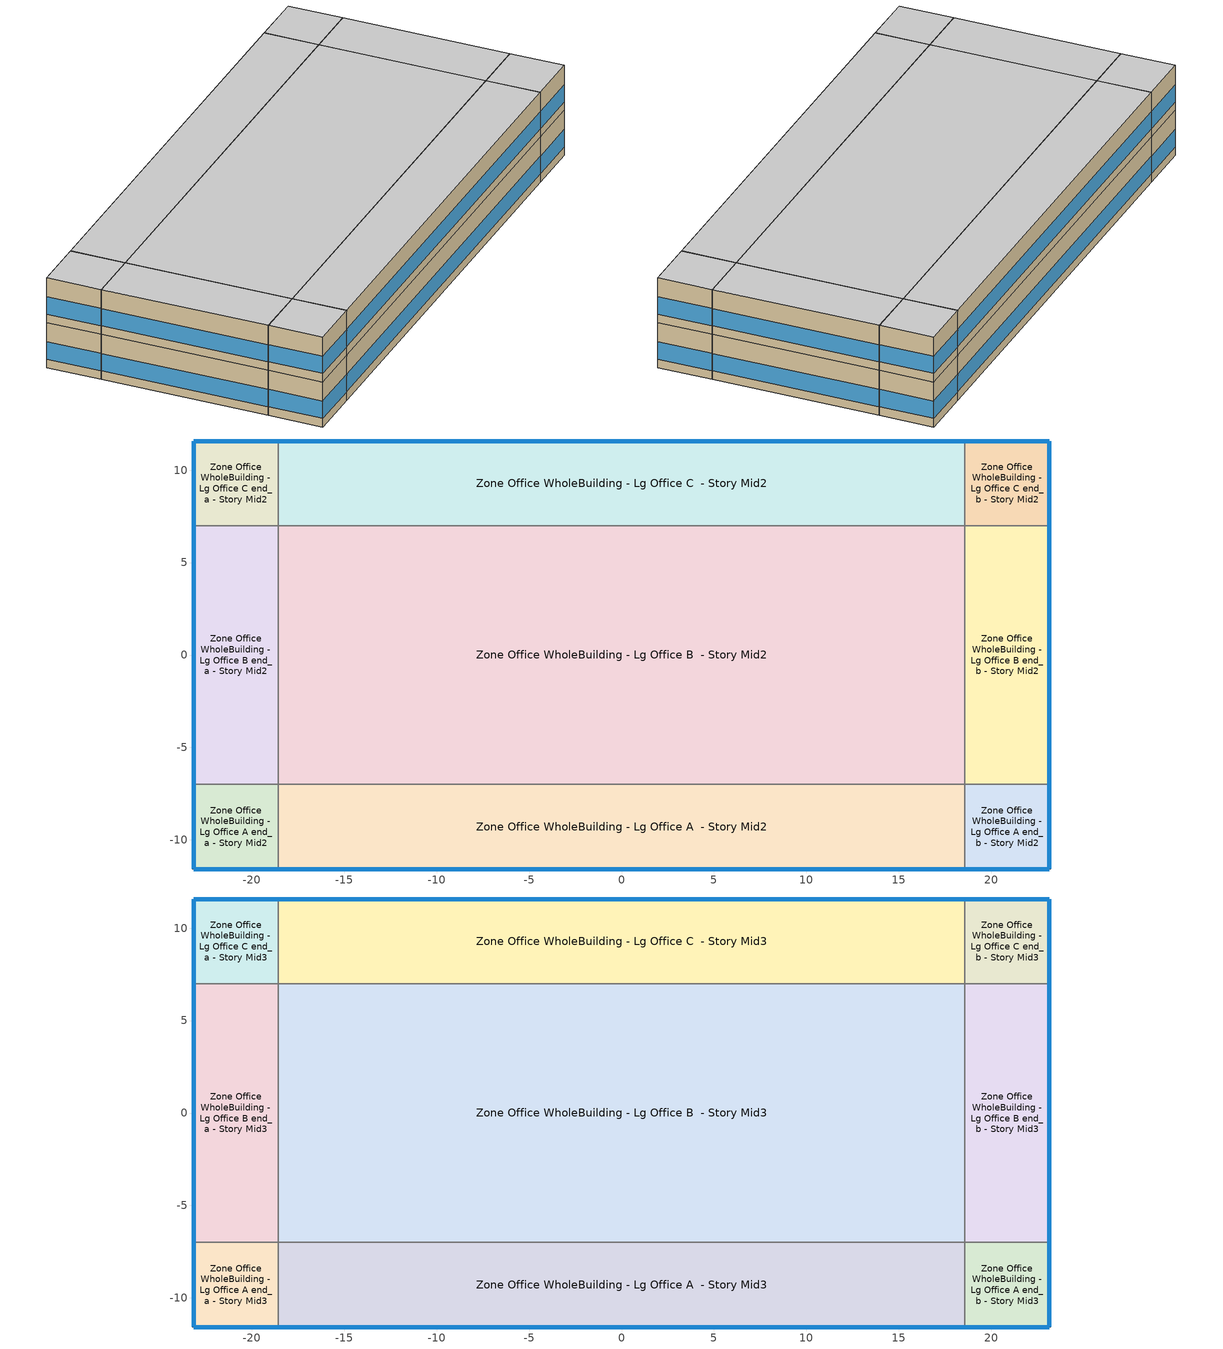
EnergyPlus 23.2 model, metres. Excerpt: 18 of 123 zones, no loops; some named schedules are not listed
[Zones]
Zone Office WholeBuilding - Lg Office A  - Story Mid2
 floor adiabatic (Typical Interior Floor): -18.58,-11.58 -18.58,-7 18.58,-7 18.58,-11.58 z7.92
 wall outside (Typical Insulated Steel Framed Exterior Wall R-4.44): -18.58,-11.58 18.58,-11.58 z7.92:11.89
 wall to Zone Office WholeBuilding - Lg Office A end_a - Story Mid2 (Typical Interior Wall): -18.58,-7 -18.58,-11.58 z7.92:11.89
 wall to Zone Office WholeBuilding - Lg Office B  - Story Mid2 (Typical Interior Wall): 18.58,-7 -18.58,-7 z7.92:11.89
 wall to Zone Office WholeBuilding - Lg Office A end_b - Story Mid2 (Typical Interior Wall): 18.58,-11.58 18.58,-7 z7.92:11.89
 window (Window U-1.01 SHGC 0.74): -18.55,-11.58 18.55,-11.58 z8.69:10.19
 ceiling adiabatic (Typical Interior Ceiling): 18.58,-11.58 18.58,-7 -18.58,-7 -18.58,-11.58 z11.89
Zone Office WholeBuilding - Lg Office A end_a - Story Mid2
 floor adiabatic (Typical Interior Floor): -23.15,-11.58 -23.15,-7 -18.58,-7 -18.58,-11.58 z7.92
 wall outside (Typical Insulated Steel Framed Exterior Wall R-4.44): -23.15,-7 -23.15,-11.58 -18.58,-11.58 z7.92:11.89
 wall to Zone Office WholeBuilding - Lg Office B end_a - Story Mid2 (Typical Interior Wall): -18.58,-7 -23.15,-7 z7.92:11.89
 window (Window U-1.01 SHGC 0.74): -23.15,-7.03 -23.15,-11.55 / -23.13,-11.58 -18.6,-11.58 z8.69:10.21
 ceiling adiabatic (Typical Interior Ceiling): -18.58,-11.58 -18.58,-7 -23.15,-7 -23.15,-11.58 z11.89
Zone Office WholeBuilding - Lg Office A end_b - Story Mid2
 floor adiabatic (Typical Interior Floor): 18.58,-11.58 18.58,-7 23.15,-7 23.15,-11.58 z7.92
 wall outside (Typical Insulated Steel Framed Exterior Wall R-4.44): 18.58,-11.58 23.15,-11.58 23.15,-7 z7.92:11.89
 wall to Zone Office WholeBuilding - Lg Office B end_b - Story Mid2 (Typical Interior Wall): 23.15,-7 18.58,-7 z7.92:11.89
 window (Window U-1.01 SHGC 0.74): 23.15,-11.55 23.15,-7.03 / 18.6,-11.58 23.13,-11.58 z8.69:10.21
 ceiling adiabatic (Typical Interior Ceiling): 23.15,-11.58 23.15,-7 18.58,-7 18.58,-11.58 z11.89
Zone Office WholeBuilding - Lg Office B  - Story Mid2
 floor adiabatic (Typical Interior Floor): -18.58,-7 -18.58,7 18.58,7 18.58,-7 z7.92
 wall to Zone Office WholeBuilding - Lg Office B end_a - Story Mid2 (Typical Interior Wall): -18.58,7 -18.58,-7 z7.92:11.89
 wall to Zone Office WholeBuilding - Lg Office C  - Story Mid2 (Typical Interior Wall): 18.58,7 -18.58,7 z7.92:11.89
 wall to Zone Office WholeBuilding - Lg Office B end_b - Story Mid2 (Typical Interior Wall): 18.58,-7 18.58,7 z7.92:11.89
 ceiling adiabatic (Typical Interior Ceiling): 18.58,-7 18.58,7 -18.58,7 -18.58,-7 z11.89
Zone Office WholeBuilding - Lg Office B end_a - Story Mid2
 floor adiabatic (Typical Interior Floor): -23.15,-7 -23.15,7 -18.58,7 -18.58,-7 z7.92
 wall outside (Typical Insulated Steel Framed Exterior Wall R-4.44): -23.15,7 -23.15,-7 z7.92:11.89
 wall to Zone Office WholeBuilding - Lg Office C end_a - Story Mid2 (Typical Interior Wall): -18.58,7 -23.15,7 z7.92:11.89
 window (Window U-1.01 SHGC 0.74): -23.15,6.98 -23.15,-6.98 z8.69:10.2
 ceiling adiabatic (Typical Interior Ceiling): -18.58,-7 -18.58,7 -23.15,7 -23.15,-7 z11.89
Zone Office WholeBuilding - Lg Office B end_b - Story Mid2
 floor adiabatic (Typical Interior Floor): 18.58,-7 18.58,7 23.15,7 23.15,-7 z7.92
 wall outside (Typical Insulated Steel Framed Exterior Wall R-4.44): 23.15,-7 23.15,7 z7.92:11.89
 wall to Zone Office WholeBuilding - Lg Office C end_b - Story Mid2 (Typical Interior Wall): 23.15,7 18.58,7 z7.92:11.89
 window (Window U-1.01 SHGC 0.74): 23.15,-6.98 23.15,6.98 z8.69:10.2
 ceiling adiabatic (Typical Interior Ceiling): 23.15,-7 23.15,7 18.58,7 18.58,-7 z11.89
Zone Office WholeBuilding - Lg Office C  - Story Mid2
 floor adiabatic (Typical Interior Floor): -18.58,7 -18.58,11.58 18.58,11.58 18.58,7 z7.92
 wall outside (Typical Insulated Steel Framed Exterior Wall R-4.44): 18.58,11.58 -18.58,11.58 z7.92:11.89
 wall to Zone Office WholeBuilding - Lg Office C end_a - Story Mid2 (Typical Interior Wall): -18.58,11.58 -18.58,7 z7.92:11.89
 wall to Zone Office WholeBuilding - Lg Office C end_b - Story Mid2 (Typical Interior Wall): 18.58,7 18.58,11.58 z7.92:11.89
 window (Window U-1.01 SHGC 0.74): 18.55,11.58 -18.55,11.58 z8.69:10.19
 ceiling adiabatic (Typical Interior Ceiling): 18.58,7 18.58,11.58 -18.58,11.58 -18.58,7 z11.89
Zone Office WholeBuilding - Lg Office C end_a - Story Mid2
 floor adiabatic (Typical Interior Floor): -23.15,7 -23.15,11.58 -18.58,11.58 -18.58,7 z7.92
 wall outside (Typical Insulated Steel Framed Exterior Wall R-4.44): -18.58,11.58 -23.15,11.58 -23.15,7 z7.92:11.89
 window (Window U-1.01 SHGC 0.74): -23.15,11.55 -23.15,7.03 / -18.6,11.58 -23.13,11.58 z8.69:10.21
 ceiling adiabatic (Typical Interior Ceiling): -18.58,7 -18.58,11.58 -23.15,11.58 -23.15,7 z11.89
Zone Office WholeBuilding - Lg Office C end_b - Story Mid2
 floor adiabatic (Typical Interior Floor): 18.58,7 18.58,11.58 23.15,11.58 23.15,7 z7.92
 wall outside (Typical Insulated Steel Framed Exterior Wall R-4.44): 23.15,7 23.15,11.58 18.58,11.58 z7.92:11.89
 window (Window U-1.01 SHGC 0.74): 23.13,11.58 18.6,11.58 / 23.15,7.03 23.15,11.55 z8.69:10.21
 ceiling adiabatic (Typical Interior Ceiling): 23.15,7 23.15,11.58 18.58,11.58 18.58,7 z11.89
Zone Office WholeBuilding - Lg Office A  - Story Mid3
 floor adiabatic (Typical Interior Floor): -18.58,-11.58 -18.58,-7 18.58,-7 18.58,-11.58 z11.89
 wall outside (Typical Insulated Steel Framed Exterior Wall R-4.44): -18.58,-11.58 18.58,-11.58 z11.89:15.85
 wall to Zone Office WholeBuilding - Lg Office A end_a - Story Mid3 (Typical Interior Wall): -18.58,-7 -18.58,-11.58 z11.89:15.85
 wall to Zone Office WholeBuilding - Lg Office B  - Story Mid3 (Typical Interior Wall): 18.58,-7 -18.58,-7 z11.89:15.85
 wall to Zone Office WholeBuilding - Lg Office A end_b - Story Mid3 (Typical Interior Wall): 18.58,-11.58 18.58,-7 z11.89:15.85
 window (Window U-1.01 SHGC 0.74): -18.55,-11.58 18.55,-11.58 z12.65:14.16
 ceiling adiabatic (Typical Interior Ceiling): 18.58,-11.58 18.58,-7 -18.58,-7 -18.58,-11.58 z15.85
Zone Office WholeBuilding - Lg Office A end_a - Story Mid3
 floor adiabatic (Typical Interior Floor): -23.15,-11.58 -23.15,-7 -18.58,-7 -18.58,-11.58 z11.89
 wall outside (Typical Insulated Steel Framed Exterior Wall R-4.44): -23.15,-7 -23.15,-11.58 -18.58,-11.58 z11.89:15.85
 wall to Zone Office WholeBuilding - Lg Office B end_a - Story Mid3 (Typical Interior Wall): -18.58,-7 -23.15,-7 z11.89:15.85
 window (Window U-1.01 SHGC 0.74): -23.15,-7.03 -23.15,-11.55 / -23.13,-11.58 -18.6,-11.58 z12.65:14.17
 ceiling adiabatic (Typical Interior Ceiling): -18.58,-11.58 -18.58,-7 -23.15,-7 -23.15,-11.58 z15.85
Zone Office WholeBuilding - Lg Office A end_b - Story Mid3
 floor adiabatic (Typical Interior Floor): 18.58,-11.58 18.58,-7 23.15,-7 23.15,-11.58 z11.89
 wall outside (Typical Insulated Steel Framed Exterior Wall R-4.44): 18.58,-11.58 23.15,-11.58 23.15,-7 z11.89:15.85
 wall to Zone Office WholeBuilding - Lg Office B end_b - Story Mid3 (Typical Interior Wall): 23.15,-7 18.58,-7 z11.89:15.85
 window (Window U-1.01 SHGC 0.74): 23.15,-11.55 23.15,-7.03 / 18.6,-11.58 23.13,-11.58 z12.65:14.17
 ceiling adiabatic (Typical Interior Ceiling): 23.15,-11.58 23.15,-7 18.58,-7 18.58,-11.58 z15.85
Zone Office WholeBuilding - Lg Office B  - Story Mid3
 floor adiabatic (Typical Interior Floor): -18.58,-7 -18.58,7 18.58,7 18.58,-7 z11.89
 wall to Zone Office WholeBuilding - Lg Office B end_a - Story Mid3 (Typical Interior Wall): -18.58,7 -18.58,-7 z11.89:15.85
 wall to Zone Office WholeBuilding - Lg Office C  - Story Mid3 (Typical Interior Wall): 18.58,7 -18.58,7 z11.89:15.85
 wall to Zone Office WholeBuilding - Lg Office B end_b - Story Mid3 (Typical Interior Wall): 18.58,-7 18.58,7 z11.89:15.85
 ceiling adiabatic (Typical Interior Ceiling): 18.58,-7 18.58,7 -18.58,7 -18.58,-7 z15.85
Zone Office WholeBuilding - Lg Office B end_a - Story Mid3
 floor adiabatic (Typical Interior Floor): -23.15,-7 -23.15,7 -18.58,7 -18.58,-7 z11.89
 wall outside (Typical Insulated Steel Framed Exterior Wall R-4.44): -23.15,7 -23.15,-7 z11.89:15.85
 wall to Zone Office WholeBuilding - Lg Office C end_a - Story Mid3 (Typical Interior Wall): -18.58,7 -23.15,7 z11.89:15.85
 window (Window U-1.01 SHGC 0.74): -23.15,6.98 -23.15,-6.98 z12.65:14.16
 ceiling adiabatic (Typical Interior Ceiling): -18.58,-7 -18.58,7 -23.15,7 -23.15,-7 z15.85
Zone Office WholeBuilding - Lg Office B end_b - Story Mid3
 floor adiabatic (Typical Interior Floor): 18.58,-7 18.58,7 23.15,7 23.15,-7 z11.89
 wall outside (Typical Insulated Steel Framed Exterior Wall R-4.44): 23.15,-7 23.15,7 z11.89:15.85
 wall to Zone Office WholeBuilding - Lg Office C end_b - Story Mid3 (Typical Interior Wall): 23.15,7 18.58,7 z11.89:15.85
 window (Window U-1.01 SHGC 0.74): 23.15,-6.98 23.15,6.98 z12.65:14.16
 ceiling adiabatic (Typical Interior Ceiling): 23.15,-7 23.15,7 18.58,7 18.58,-7 z15.85
Zone Office WholeBuilding - Lg Office C  - Story Mid3
 floor adiabatic (Typical Interior Floor): -18.58,7 -18.58,11.58 18.58,11.58 18.58,7 z11.89
 wall outside (Typical Insulated Steel Framed Exterior Wall R-4.44): 18.58,11.58 -18.58,11.58 z11.89:15.85
 wall to Zone Office WholeBuilding - Lg Office C end_a - Story Mid3 (Typical Interior Wall): -18.58,11.58 -18.58,7 z11.89:15.85
 wall to Zone Office WholeBuilding - Lg Office C end_b - Story Mid3 (Typical Interior Wall): 18.58,7 18.58,11.58 z11.89:15.85
 window (Window U-1.01 SHGC 0.74): 18.55,11.58 -18.55,11.58 z12.65:14.16
 ceiling adiabatic (Typical Interior Ceiling): 18.58,7 18.58,11.58 -18.58,11.58 -18.58,7 z15.85
Zone Office WholeBuilding - Lg Office C end_a - Story Mid3
 floor adiabatic (Typical Interior Floor): -23.15,7 -23.15,11.58 -18.58,11.58 -18.58,7 z11.89
 wall outside (Typical Insulated Steel Framed Exterior Wall R-4.44): -18.58,11.58 -23.15,11.58 -23.15,7 z11.89:15.85
 window (Window U-1.01 SHGC 0.74): -23.15,11.55 -23.15,7.03 / -18.6,11.58 -23.13,11.58 z12.65:14.17
 ceiling adiabatic (Typical Interior Ceiling): -18.58,7 -18.58,11.58 -23.15,11.58 -23.15,7 z15.85
Zone Office WholeBuilding - Lg Office C end_b - Story Mid3
 floor adiabatic (Typical Interior Floor): 18.58,7 18.58,11.58 23.15,11.58 23.15,7 z11.89
 wall outside (Typical Insulated Steel Framed Exterior Wall R-4.44): 23.15,7 23.15,11.58 18.58,11.58 z11.89:15.85
 window (Window U-1.01 SHGC 0.74): 23.13,11.58 18.6,11.58 / 23.15,7.03 23.15,11.55 z12.65:14.17
 ceiling adiabatic (Typical Interior Ceiling): 23.15,7 23.15,11.58 18.58,11.58 18.58,7 z15.85
[Building]
ComStock DOE Ref Pre-1980|LargeOffice: North Axis {deg}=270; Terrain=City
[Site:Location]
Maxwell Afb_AL_USA: Latitude {deg}=32.38; Longitude {deg}=-86.36; Time Zone {hr}=-6; Elevation {m}=52
[Site:GroundTemperature:FCfactorMethod]
January Ground Temperature {C}=16; February Ground Temperature {C}=11.9; March Ground Temperature {C}=7.7; April Ground Temperature {C}=4; May Ground Temperature {C}=7.9; June Ground Temperature {C}=13.8; July Ground Temperature {C}=17.2; August Ground Temperature {C}=20.8; September Ground Temperature {C}=24.8; October Ground Temperature {C}=26.1; November Ground Temperature {C}=26.5; December Ground Temperature {C}=22.5
[Site:WaterMainsTemperature]
Calculation Method=Correlation; Annual Average Outdoor Air Temperature {C}=18.7358; Maximum Difference In Monthly Average Outdoor Air Temperatures {deltaC}=20.53
[SizingPeriod:DesignDay] Month=7; Day of Month=21; Day Type=SummerDesignDay; Daily Dry-Bulb Temperature Range {deltaC}=10.3; Dry-Bulb Temperature Range Modifier Type=DefaultMultipliers; Barometric Pressure {Pa}=100702; Wind Speed {m/s}=3; Wind Direction {deg}=240; Rain Indicator=No; Snow Indicator=No; Daylight Saving Time Indicator=No; Solar Model Indicator=ASHRAETau; ASHRAE Clear Sky Optical Depth for Beam Irradiance (taub)=0.459; ASHRAE Clear Sky Optical Depth for Diffuse Irradiance (taud)=2.177; Begin Environment Reset Mode=FullResetAtBeginEnvironment
Name | Maximum Dry-Bulb Temperature {C} | Humidity Condition Type | Wetbulb or DewPoint at Maximum Dry-Bulb {C}
Maxwell Afb Ann Clg .4% Condns DB=>MWB 1 | 36.3 | Wetbulb | 24.8
Maxwell Afb Ann Clg .4% Condns WB=>MDB 1 | 32.9 | Wetbulb | 27
Maxwell Afb Ann Clg 1% Condns DB=>MWB 1 | 35.2 | Wetbulb | 24.8
Maxwell Afb Ann Clg 2% Condns DP=>MDB 1 | 28.6 | Dewpoint | 24.5
[Material] Thermal Absorptance=0.9; Solar Absorptance=0.7
Name | Roughness | Thickness {m} | Conductivity {W/m-K} | Density {kg/m3} | Specific Heat {J/kg-K} | Visible Absorptance
100mm Normalweight concrete floor | MediumRough | 0.1016 | 2.31045 | 2322 | 832.557 | 0.7
25mm Stucco | Smooth | 0.0254 | 0.72 | 1856 | 840 | 0.7
5/8 in. Gypsum Board | MediumSmooth | 0.0159 | 0.16 | 800 | 1090 | 0.7
G01 13mm gypsum board | Smooth | 0.0127 | 0.160031 | 800.001 | 1090.73 | 0.5
Std Wood 6inch 1 | MediumSmooth | 0.15 | 0.12 | 540 | 1210 | 0.7
[Material:NoMass] Roughness=Smooth; Thermal Absorptance=0.9; Solar Absorptance=0.7
Name | Thermal Resistance {m2-K/W} | Visible Absorptance
CP02 CARPET PAD | 0.21648 | 0.8
Typical Insulation R-2.27 | 0.39899 | 0.7
[WindowMaterial:SimpleGlazingSystem]
Simple Glazing Single - No LowE - Clear - Aluminum: U-Factor {W/m2-K}=5.73505; Solar Heat Gain Coefficient=0.744; Visible Transmittance=0.754
[Construction]
InteriorFurnishings 1: Std Wood 6inch 1
Typical Insulated Steel Framed Exterior Wall R-4.44: 25mm Stucco, 5/8 in. Gypsum Board, Typical Insulation R-2.27, 5/8 in. Gypsum Board
Typical Interior Ceiling: CP02 CARPET PAD, 100mm Normalweight concrete floor
Typical Interior Floor: 100mm Normalweight concrete floor, CP02 CARPET PAD
Typical Interior Wall: G01 13mm gypsum board, G01 13mm gypsum board
Window U-1.01 SHGC 0.74: Simple Glazing Single - No LowE - Clear - Aluminum
[Zone] Multiplier=1; Part of Total Floor Area=Yes
Zone Office WholeBuilding - Lg Office A  - Story Mid2; Zone Office WholeBuilding - Lg Office A  - Story Mid3; Zone Office WholeBuilding - Lg Office A end_a - Story Mid2; Zone Office WholeBuilding - Lg Office A end_a - Story Mid3; Zone Office WholeBuilding - Lg Office A end_b - Story Mid2; Zone Office WholeBuilding - Lg Office A end_b - Story Mid3; Zone Office WholeBuilding - Lg Office B  - Story Mid2; Zone Office WholeBuilding - Lg Office B  - Story Mid3; Zone Office WholeBuilding - Lg Office B end_a - Story Mid2; Zone Office WholeBuilding - Lg Office B end_a - Story Mid3; Zone Office WholeBuilding - Lg Office B end_b - Story Mid2; Zone Office WholeBuilding - Lg Office B end_b - Story Mid3; Zone Office WholeBuilding - Lg Office C  - Story Mid2; Zone Office WholeBuilding - Lg Office C  - Story Mid3; Zone Office WholeBuilding - Lg Office C end_a - Story Mid2; Zone Office WholeBuilding - Lg Office C end_a - Story Mid3; Zone Office WholeBuilding - Lg Office C end_b - Story Mid2; Zone Office WholeBuilding - Lg Office C end_b - Story Mid3
[Space] Space Type=Office WholeBuilding - Lg Office - ComStock DOE Ref Pre-1980
Name | Zone
Office WholeBuilding - Lg Office A  - Story Mid2 | Zone Office WholeBuilding - Lg Office A  - Story Mid2
Office WholeBuilding - Lg Office A  - Story Mid3 | Zone Office WholeBuilding - Lg Office A  - Story Mid3
Office WholeBuilding - Lg Office A end_a - Story Mid2 | Zone Office WholeBuilding - Lg Office A end_a - Story Mid2
Office WholeBuilding - Lg Office A end_a - Story Mid3 | Zone Office WholeBuilding - Lg Office A end_a - Story Mid3
Office WholeBuilding - Lg Office A end_b - Story Mid2 | Zone Office WholeBuilding - Lg Office A end_b - Story Mid2
Office WholeBuilding - Lg Office A end_b - Story Mid3 | Zone Office WholeBuilding - Lg Office A end_b - Story Mid3
Office WholeBuilding - Lg Office B  - Story Mid2 | Zone Office WholeBuilding - Lg Office B  - Story Mid2
Office WholeBuilding - Lg Office B  - Story Mid3 | Zone Office WholeBuilding - Lg Office B  - Story Mid3
Office WholeBuilding - Lg Office B end_a - Story Mid2 | Zone Office WholeBuilding - Lg Office B end_a - Story Mid2
Office WholeBuilding - Lg Office B end_a - Story Mid3 | Zone Office WholeBuilding - Lg Office B end_a - Story Mid3
Office WholeBuilding - Lg Office B end_b - Story Mid2 | Zone Office WholeBuilding - Lg Office B end_b - Story Mid2
Office WholeBuilding - Lg Office B end_b - Story Mid3 | Zone Office WholeBuilding - Lg Office B end_b - Story Mid3
Office WholeBuilding - Lg Office C  - Story Mid2 | Zone Office WholeBuilding - Lg Office C  - Story Mid2
Office WholeBuilding - Lg Office C  - Story Mid3 | Zone Office WholeBuilding - Lg Office C  - Story Mid3
Office WholeBuilding - Lg Office C end_a - Story Mid2 | Zone Office WholeBuilding - Lg Office C end_a - Story Mid2
Office WholeBuilding - Lg Office C end_a - Story Mid3 | Zone Office WholeBuilding - Lg Office C end_a - Story Mid3
Office WholeBuilding - Lg Office C end_b - Story Mid2 | Zone Office WholeBuilding - Lg Office C end_b - Story Mid2
Office WholeBuilding - Lg Office C end_b - Story Mid3 | Zone Office WholeBuilding - Lg Office C end_b - Story Mid3
[SpaceList]
Office WholeBuilding - Lg Office - ComStock DOE Ref Pre-1980: Office WholeBuilding - Lg Office B  - Story Mid10, Office WholeBuilding - Lg Office B  - Story Ground, Office WholeBuilding - Lg Office A end_a - Story Mid, Office WholeBuilding - Lg Office A  - Story Mid, Office WholeBuilding - Lg Office B  - Story Mid, Office WholeBuilding - Lg Office C  - Story Mid, Office WholeBuilding - Lg Office A end_b - Story Mid, Office WholeBuilding - Lg Office B end_a - Story Mid2, Office WholeBuilding - Lg Office C end_a - Story Mid2, Office WholeBuilding - Lg Office A end_b - Story Mid8, Office WholeBuilding - Lg Office A end_a - Story Mid3, Office WholeBuilding - Lg Office B end_a - Story Mid3, Office WholeBuilding - Lg Office C end_a - Story Mid3, Office WholeBuilding - Lg Office A end_b - Story Top, Office WholeBuilding - Lg Office A end_b - Story Mid3, Office WholeBuilding - Lg Office B end_b - Story Mid3, Office WholeBuilding - Lg Office A  - Story Mid2, Office WholeBuilding - Lg Office C end_b - Story Mid3, Office WholeBuilding - Lg Office A end_a - Story Mid4, Office WholeBuilding - Lg Office B end_a - Story Mid4, Office WholeBuilding - Lg Office A  - Story Mid4, Office WholeBuilding - Lg Office B  - Story Mid4, Office WholeBuilding - Lg Office C  - Story Mid4, Office WholeBuilding - Lg Office B end_a - Story Ground, Office WholeBuilding - Lg Office B end_b - Story Mid2, Office WholeBuilding - Lg Office A end_a - Story Mid8, Office WholeBuilding - Lg Office A end_b - Story Mid4, Office WholeBuilding - Lg Office B end_b - Story Mid4, Office WholeBuilding - Lg Office C end_a - Story Ground, Office WholeBuilding - Lg Office C end_b - Story Mid4, Office WholeBuilding - Lg Office C end_a - Story Mid5, Office WholeBuilding - Lg Office C  - Story Mid5, Office WholeBuilding - Lg Office A  - Story Mid3, Office WholeBuilding - Lg Office A end_b - Story Mid5, Office WholeBuilding - Lg Office B end_b - Story Mid5, Office WholeBuilding - Lg Office A end_a - Story Ground, Office WholeBuilding - Lg Office C  - Story Mid2, Office WholeBuilding - Lg Office C  - Story Mid10, Office WholeBuilding - Lg Office B end_a - Story Mid, Office WholeBuilding - Lg Office C end_a - Story Mid10, Office WholeBuilding - Lg Office B  - Story Mid9, Office WholeBuilding - Lg Office B end_b - Story Mid10, Office WholeBuilding - Lg Office A end_b - Story Mid10, Office WholeBuilding - Lg Office B end_b - Story Mid9, Office WholeBuilding - Lg Office C end_a - Story Mid11, Office WholeBuilding - Lg Office C end_b - Story Top, Office WholeBuilding - Lg Office B end_b - Story Top, Office WholeBuilding - Lg Office A end_a - Story Mid7, Office WholeBuilding - Lg Office A end_a - Story Mid6, Office WholeBuilding - Lg Office A  - Story Mid5, Office WholeBuilding - Lg Office B  - Story Mid6, Office WholeBuilding - Lg Office C end_b - Story Mid11, Office WholeBuilding - Lg Office B  - Story Top, Office WholeBuilding - Lg Office A end_a - Story Mid10, Office WholeBuilding - Lg Office C end_b - Story Mid, Office WholeBuilding - Lg Office C  - Story Top, Office WholeBuilding - Lg Office A end_a - Story Mid11, Office WholeBuilding - Lg Office B  - Story Mid3, Office WholeBuilding - Lg Office C end_a - Story Top, Office WholeBuilding - Lg Office C end_b - Story Mid2, Office WholeBuilding - Lg Office A end_b - Story Mid6, Office WholeBuilding - Lg Office C end_b - Story Mid6, Office WholeBuilding - Lg Office A  - Story Mid10, Office WholeBuilding - Lg Office A  - Story Top, Office WholeBuilding - Lg Office A  - Story Mid6, Office WholeBuilding - Lg Office C end_a - Story Mid4, Office WholeBuilding - Lg Office C  - Story Mid11, Office WholeBuilding - Lg Office A  - Story Mid11, Office WholeBuilding - Lg Office B end_b - Story Mid, Office WholeBuilding - Lg Office A end_b - Story Mid9, Office WholeBuilding - Lg Office B end_a - Story Mid10, Office WholeBuilding - Lg Office C  - Story Mid9, Office WholeBuilding - Lg Office C end_b - Story Mid9, Office WholeBuilding - Lg Office C  - Story Mid3, Office WholeBuilding - Lg Office B  - Story Mid5, Office WholeBuilding - Lg Office C  - Story Mid7, Office WholeBuilding - Lg Office A end_a - Story Mid9, Office WholeBuilding - Lg Office B end_a - Story Mid11, Office WholeBuilding - Lg Office B end_a - Story Top, Office WholeBuilding - Lg Office A end_b - Story Mid11, Office WholeBuilding - Lg Office A  - Story Mid9, Office WholeBuilding - Lg Office B end_a - Story Mid5, Office WholeBuilding - Lg Office B end_a - Story Mid8, Office WholeBuilding - Lg Office C end_b - Story Mid8, Office WholeBuilding - Lg Office B  - Story Mid11, Office WholeBuilding - Lg Office C end_a - Story Mid9, Office WholeBuilding - Lg Office A  - Story Ground, Office WholeBuilding - Lg Office C end_a - Story Mid6, Office WholeBuilding - Lg Office C end_a - Story Mid, Office WholeBuilding - Lg Office A end_b - Story Mid2, Office WholeBuilding - Lg Office B end_a - Story Mid6, Office WholeBuilding - Lg Office B  - Story Mid7, Office WholeBuilding - Lg Office B end_a - Story Mid9, Office WholeBuilding - Lg Office B end_b - Story Mid8, Office WholeBuilding - Lg Office A end_a - Story Mid5, Office WholeBuilding - Lg Office B end_b - Story Mid7, Office WholeBuilding - Lg Office A end_a - Story Top, Office WholeBuilding - Lg Office A  - Story Mid7, Office WholeBuilding - Lg Office A end_a - Story Mid2, Office WholeBuilding - Lg Office B  - Story Mid2, Office WholeBuilding - Lg Office C  - Story Mid8, Office WholeBuilding - Lg Office C end_b - Story Mid10, Office WholeBuilding - Lg Office C end_a - Story Mid7, Office WholeBuilding - Lg Office B end_b - Story Mid11, Office WholeBuilding - Lg Office B  - Story Mid8, Office WholeBuilding - Lg Office A  - Story Mid8, Office WholeBuilding - Lg Office C end_a - Story Mid8, Office WholeBuilding - Lg Office C  - Story Ground, Office WholeBuilding - Lg Office C end_b - Story Mid7, Office WholeBuilding - Lg Office A end_b - Story Mid7, Office WholeBuilding - Lg Office B end_a - Story Mid7, Office WholeBuilding - Lg Office C  - Story Mid6, Office WholeBuilding - Lg Office B end_b - Story Mid6, Office WholeBuilding - Lg Office C end_b - Story Mid5
[Lights] Zone or ZoneList or Space or SpaceList=Office WholeBuilding - Lg Office - ComStock DOE Ref Pre-1980; Schedule=Office BLDG_LIGHT_EndUseData BPR Adjusted; Design Level Calculation Method=Watts/Area; Return Air Fraction=0; Fraction Visible=0.2; Fraction Replaceable=1
Name | Watts per Zone Floor Area {W/m2} | Fraction Radiant
Office WholeBuilding - Lg Office - ComStock DOE Ref Pre-1980 General Lighting | 5.0993 | 0.31
Office WholeBuilding - Lg Office - ComStock DOE Ref Pre-1980 Wall Wash Lighting | 3.64317 | 0.125
[ElectricEquipment]
Office WholeBuilding - Lg Office Elec Equip: Zone or ZoneList or Space or SpaceList=Office WholeBuilding - Lg Office - ComStock DOE Ref Pre-1980; Schedule=Office BLDG_EQUIP_EndUseData BPR Adjusted; Design Level Calculation Method=Watts/Area; Watts per Zone Floor Area {W/m2}=8.07293; Fraction Latent=0; Fraction Radiant=0.5; Fraction Lost=0
[InternalMass] Construction=InteriorFurnishings 1
Name | Zone or ZoneList | Space or SpaceList | Surface Area {m2}
Office WholeBuilding - Lg Office A  - Story Mid2 Mass | Zone Office WholeBuilding - Lg Office A  - Story Mid2 | Office WholeBuilding - Lg Office A  - Story Mid2 | 339.777
Office WholeBuilding - Lg Office A  - Story Mid3 Mass | Zone Office WholeBuilding - Lg Office A  - Story Mid3 | Office WholeBuilding - Lg Office A  - Story Mid3 | 339.777
Office WholeBuilding - Lg Office A end_a - Story Mid2 Mass | Zone Office WholeBuilding - Lg Office A end_a - Story Mid2 | Office WholeBuilding - Lg Office A end_a - Story Mid2 | 41.8064
Office WholeBuilding - Lg Office A end_a - Story Mid3 Mass | Zone Office WholeBuilding - Lg Office A end_a - Story Mid3 | Office WholeBuilding - Lg Office A end_a - Story Mid3 | 41.8064
Office WholeBuilding - Lg Office A end_b - Story Mid2 Mass | Zone Office WholeBuilding - Lg Office A end_b - Story Mid2 | Office WholeBuilding - Lg Office A end_b - Story Mid2 | 41.8064
Office WholeBuilding - Lg Office A end_b - Story Mid3 Mass | Zone Office WholeBuilding - Lg Office A end_b - Story Mid3 | Office WholeBuilding - Lg Office A end_b - Story Mid3 | 41.8064
Office WholeBuilding - Lg Office B  - Story Mid2 Mass | Zone Office WholeBuilding - Lg Office B  - Story Mid2 | Office WholeBuilding - Lg Office B  - Story Mid2 | 1040.97
Office WholeBuilding - Lg Office B  - Story Mid3 Mass | Zone Office WholeBuilding - Lg Office B  - Story Mid3 | Office WholeBuilding - Lg Office B  - Story Mid3 | 1040.97
Office WholeBuilding - Lg Office B end_a - Story Mid2 Mass | Zone Office WholeBuilding - Lg Office B end_a - Story Mid2 | Office WholeBuilding - Lg Office B end_a - Story Mid2 | 128.082
Office WholeBuilding - Lg Office B end_a - Story Mid3 Mass | Zone Office WholeBuilding - Lg Office B end_a - Story Mid3 | Office WholeBuilding - Lg Office B end_a - Story Mid3 | 128.082
Office WholeBuilding - Lg Office B end_b - Story Mid2 Mass | Zone Office WholeBuilding - Lg Office B end_b - Story Mid2 | Office WholeBuilding - Lg Office B end_b - Story Mid2 | 128.082
Office WholeBuilding - Lg Office B end_b - Story Mid3 Mass | Zone Office WholeBuilding - Lg Office B end_b - Story Mid3 | Office WholeBuilding - Lg Office B end_b - Story Mid3 | 128.082
Office WholeBuilding - Lg Office C  - Story Mid2 Mass | Zone Office WholeBuilding - Lg Office C  - Story Mid2 | Office WholeBuilding - Lg Office C  - Story Mid2 | 339.777
Office WholeBuilding - Lg Office C  - Story Mid3 Mass | Zone Office WholeBuilding - Lg Office C  - Story Mid3 | Office WholeBuilding - Lg Office C  - Story Mid3 | 339.777
Office WholeBuilding - Lg Office C end_a - Story Mid2 Mass | Zone Office WholeBuilding - Lg Office C end_a - Story Mid2 | Office WholeBuilding - Lg Office C end_a - Story Mid2 | 41.8064
Office WholeBuilding - Lg Office C end_a - Story Mid3 Mass | Zone Office WholeBuilding - Lg Office C end_a - Story Mid3 | Office WholeBuilding - Lg Office C end_a - Story Mid3 | 41.8064
Office WholeBuilding - Lg Office C end_b - Story Mid2 Mass | Zone Office WholeBuilding - Lg Office C end_b - Story Mid2 | Office WholeBuilding - Lg Office C end_b - Story Mid2 | 41.8064
Office WholeBuilding - Lg Office C end_b - Story Mid3 Mass | Zone Office WholeBuilding - Lg Office C end_b - Story Mid3 | Office WholeBuilding - Lg Office C end_b - Story Mid3 | 41.8064
[ZoneInfiltration:DesignFlowRate] Design Flow Rate Calculation Method=Flow/ExteriorArea; Flow Rate per Exterior Surface Area {m3/s-m2}=0.000619923; Velocity Term Coefficient=0
Name | Zone or ZoneList or Space or SpaceList | Schedule | Constant Term Coefficient | Temperature Term Coefficient | Velocity Squared Term Coefficient
Office WholeBuilding - Lg Office A  - Story Mid2 HVAC Off Infiltration | Office WholeBuilding - Lg Office A  - Story Mid2 | Infiltration HVAC Off Schedule | 0 | 0.0173 | 0.0398
Office WholeBuilding - Lg Office A  - Story Mid2 HVAC On Infiltration | Office WholeBuilding - Lg Office A  - Story Mid2 | Infiltration HVAC On Schedule | -0.0451 | 0.0046 | 0.0327
Office WholeBuilding - Lg Office A  - Story Mid3 HVAC Off Infiltration | Office WholeBuilding - Lg Office A  - Story Mid3 | Infiltration HVAC Off Schedule | 0 | 0.0173 | 0.0398
Office WholeBuilding - Lg Office A  - Story Mid3 HVAC On Infiltration | Office WholeBuilding - Lg Office A  - Story Mid3 | Infiltration HVAC On Schedule | -0.0451 | 0.0046 | 0.0327
Office WholeBuilding - Lg Office A end_a - Story Mid2 HVAC Off Infiltration | Office WholeBuilding - Lg Office A end_a - Story Mid2 | Infiltration HVAC Off Schedule | 0 | 0.0173 | 0.0398
Office WholeBuilding - Lg Office A end_a - Story Mid2 HVAC On Infiltration | Office WholeBuilding - Lg Office A end_a - Story Mid2 | Infiltration HVAC On Schedule | -0.0451 | 0.0046 | 0.0327
Office WholeBuilding - Lg Office A end_a - Story Mid3 HVAC Off Infiltration | Office WholeBuilding - Lg Office A end_a - Story Mid3 | Infiltration HVAC Off Schedule | 0 | 0.0173 | 0.0398
Office WholeBuilding - Lg Office A end_a - Story Mid3 HVAC On Infiltration | Office WholeBuilding - Lg Office A end_a - Story Mid3 | Infiltration HVAC On Schedule | -0.0451 | 0.0046 | 0.0327
Office WholeBuilding - Lg Office A end_b - Story Mid2 HVAC Off Infiltration | Office WholeBuilding - Lg Office A end_b - Story Mid2 | Infiltration HVAC Off Schedule | 0 | 0.0173 | 0.0398
Office WholeBuilding - Lg Office A end_b - Story Mid2 HVAC On Infiltration | Office WholeBuilding - Lg Office A end_b - Story Mid2 | Infiltration HVAC On Schedule | -0.0451 | 0.0046 | 0.0327
Office WholeBuilding - Lg Office A end_b - Story Mid3 HVAC Off Infiltration | Office WholeBuilding - Lg Office A end_b - Story Mid3 | Infiltration HVAC Off Schedule | 0 | 0.0173 | 0.0398
Office WholeBuilding - Lg Office A end_b - Story Mid3 HVAC On Infiltration | Office WholeBuilding - Lg Office A end_b - Story Mid3 | Infiltration HVAC On Schedule | -0.0451 | 0.0046 | 0.0327
Office WholeBuilding - Lg Office B end_a - Story Mid2 HVAC Off Infiltration | Office WholeBuilding - Lg Office B end_a - Story Mid2 | Infiltration HVAC Off Schedule | 0 | 0.0173 | 0.0398
Office WholeBuilding - Lg Office B end_a - Story Mid2 HVAC On Infiltration | Office WholeBuilding - Lg Office B end_a - Story Mid2 | Infiltration HVAC On Schedule | -0.0451 | 0.0046 | 0.0327
Office WholeBuilding - Lg Office B end_a - Story Mid3 HVAC Off Infiltration | Office WholeBuilding - Lg Office B end_a - Story Mid3 | Infiltration HVAC Off Schedule | 0 | 0.0173 | 0.0398
Office WholeBuilding - Lg Office B end_a - Story Mid3 HVAC On Infiltration | Office WholeBuilding - Lg Office B end_a - Story Mid3 | Infiltration HVAC On Schedule | -0.0451 | 0.0046 | 0.0327
Office WholeBuilding - Lg Office B end_b - Story Mid2 HVAC Off Infiltration | Office WholeBuilding - Lg Office B end_b - Story Mid2 | Infiltration HVAC Off Schedule | 0 | 0.0173 | 0.0398
Office WholeBuilding - Lg Office B end_b - Story Mid2 HVAC On Infiltration | Office WholeBuilding - Lg Office B end_b - Story Mid2 | Infiltration HVAC On Schedule | -0.0451 | 0.0046 | 0.0327
Office WholeBuilding - Lg Office B end_b - Story Mid3 HVAC Off Infiltration | Office WholeBuilding - Lg Office B end_b - Story Mid3 | Infiltration HVAC Off Schedule | 0 | 0.0173 | 0.0398
Office WholeBuilding - Lg Office B end_b - Story Mid3 HVAC On Infiltration | Office WholeBuilding - Lg Office B end_b - Story Mid3 | Infiltration HVAC On Schedule | -0.0451 | 0.0046 | 0.0327
Office WholeBuilding - Lg Office C  - Story Mid2 HVAC Off Infiltration | Office WholeBuilding - Lg Office C  - Story Mid2 | Infiltration HVAC Off Schedule | 0 | 0.0173 | 0.0398
Office WholeBuilding - Lg Office C  - Story Mid2 HVAC On Infiltration | Office WholeBuilding - Lg Office C  - Story Mid2 | Infiltration HVAC On Schedule | -0.0451 | 0.0046 | 0.0327
Office WholeBuilding - Lg Office C  - Story Mid3 HVAC Off Infiltration | Office WholeBuilding - Lg Office C  - Story Mid3 | Infiltration HVAC Off Schedule | 0 | 0.0173 | 0.0398
Office WholeBuilding - Lg Office C  - Story Mid3 HVAC On Infiltration | Office WholeBuilding - Lg Office C  - Story Mid3 | Infiltration HVAC On Schedule | -0.0451 | 0.0046 | 0.0327
Office WholeBuilding - Lg Office C end_a - Story Mid2 HVAC Off Infiltration | Office WholeBuilding - Lg Office C end_a - Story Mid2 | Infiltration HVAC Off Schedule | 0 | 0.0173 | 0.0398
Office WholeBuilding - Lg Office C end_a - Story Mid2 HVAC On Infiltration | Office WholeBuilding - Lg Office C end_a - Story Mid2 | Infiltration HVAC On Schedule | -0.0451 | 0.0046 | 0.0327
Office WholeBuilding - Lg Office C end_a - Story Mid3 HVAC Off Infiltration | Office WholeBuilding - Lg Office C end_a - Story Mid3 | Infiltration HVAC Off Schedule | 0 | 0.0173 | 0.0398
Office WholeBuilding - Lg Office C end_a - Story Mid3 HVAC On Infiltration | Office WholeBuilding - Lg Office C end_a - Story Mid3 | Infiltration HVAC On Schedule | -0.0451 | 0.0046 | 0.0327
Office WholeBuilding - Lg Office C end_b - Story Mid2 HVAC Off Infiltration | Office WholeBuilding - Lg Office C end_b - Story Mid2 | Infiltration HVAC Off Schedule | 0 | 0.0173 | 0.0398
Office WholeBuilding - Lg Office C end_b - Story Mid2 HVAC On Infiltration | Office WholeBuilding - Lg Office C end_b - Story Mid2 | Infiltration HVAC On Schedule | -0.0451 | 0.0046 | 0.0327
Office WholeBuilding - Lg Office C end_b - Story Mid3 HVAC Off Infiltration | Office WholeBuilding - Lg Office C end_b - Story Mid3 | Infiltration HVAC Off Schedule | 0 | 0.0173 | 0.0398
Office WholeBuilding - Lg Office C end_b - Story Mid3 HVAC On Infiltration | Office WholeBuilding - Lg Office C end_b - Story Mid3 | Infiltration HVAC On Schedule | -0.0451 | 0.0046 | 0.0327
[People]
Office WholeBuilding - Lg Office People: Zone or ZoneList or Space or SpaceList=Office WholeBuilding - Lg Office - ComStock DOE Ref Pre-1980; Number of People Schedule=Large Office Bldg Occ; Number of People Calculation Method=People/Area; People per Floor Area {person/m2}=0.0538196; Fraction Radiant=0.3; Activity Level Schedule=Large Office Activity; Work Efficiency Schedule=Work Efficiency Schedule; Clothing Insulation Schedule=Clothing Schedule; Air Velocity Schedule=Air Velocity Schedule
[Exterior:Lights] Schedule=Always On Discrete; Control Option=AstronomicalClock
Name | Design Level {W}
Building Facades | 1481.13
Main Entries | 276.923
Other Doors | 346.154
Parking Areas and Drives | 12089.1
[Schedule:Day:Interval]
Office BLDG_LIGHT_EndUseData Default 1: No, 00:15, 0.516857, 00:30, 0.515675, 00:45, 0.51712, 01:00, 0.518565, 01:15, 0.520011, 01:30, 0.521456, 01:45, 0.522901, 02:00, 0.524346, 02:15, 0.525792, 02:30, 0.527237, 02:45, 0.528682, 03:00, 0.530127, 03:15, 0.531572, 03:30, 0.542091, 03:45, 0.55261, 04:00, 0.563129, 04:15, 0.573648, 04:30, 0.610662, 04:45, 0.647675, 05:00, 0.684689, 05:15, 0.721703, 05:30, 0.745764, 05:45, 0.769825, 06:00, 0.793886, 06:15, 0.817947, 06:30, 0.825254, 06:45, 0.83256, 07:00, 0.839866, 07:15, 0.847173, 07:30, 0.847644, 07:45, 0.848115, 08:00, 0.848586, 08:15, 0.849058, 08:30, 0.849529, 08:45, 0.85, 09:00, 0.84666, 09:15, 0.843321, 09:30, 0.839981, 09:45, 0.836641, 10:00, 0.831443, 10:15, 0.826246, 10:30, 0.821048, 10:45, 0.81585, 11:00, 0.818365, 11:15, 0.820881, 11:30, 0.823396, 11:45, 0.825912, 12:00, 0.823101, 12:15, 0.82029, 12:30, 0.817479, 12:45, 0.814668, 13:00, 0.802329, 13:15, 0.789989, 13:30, 0.77765, 13:45, 0.765311, 14:00, 0.741224, 14:15, 0.717136, 14:30, 0.693048, 14:45, 0.668961, 15:00, 0.644873, 15:15, 0.620786, 15:30, 0.60365, 15:45, 0.586514, 16:00, 0.569378, 16:15, 0.552242, 16:30, 0.547664, 16:45, 0.543086, 17:00, 0.538508, 17:15, 0.53393, 17:30, 0.533396, 17:45, 0.532861, 18:00, 0.532327, 18:15, 0.531792, 18:30, 0.531902, 18:45, 0.532013, 19:00, 0.532123, 19:15, 0.532233, 19:30, 0.532175, 19:45, 0.532117, 20:00, 0.532059, 20:15, 0.532, 20:30, 0.528579, 20:45, 0.525157, 21:00, 0.521735, 21:15, 0.518313, 21:30, 0.517833, 21:45, 0.517352, 22:00, 0.516871, 22:15, 0.51639, 22:30, 0.514793, 22:45, 0.513195, 23:00, 0.511598, 23:15, 0.51, 23:30, 0.512562, 23:45, 0.513994, 24:00, 0.515425
Office BLDG_LIGHT_EndUseData Sat Day: Average, 00:15, 0.0442365, 00:30, 0.0446452, 00:45, 0.0442747, 01:00, 0.0439041, 01:15, 0.0435336, 01:30, 0.0431631, 01:45, 0.0431223, 02:00, 0.0430816, 02:15, 0.0430408, 02:30, 0.043, 02:45, 0.0430061, 03:00, 0.0430121, 03:15, 0.0430182, 03:30, 0.0430243, 03:45, 0.0146644, 04:00, 0.0122997, 04:15, 0.00993504, 04:30, 0.0132042, 04:45, 0.0164734, 05:00, 0.0197426, 05:15, 0.0230118, 05:30, 0.030007, 05:45, 0.0370022, 06:00, 0.0439974, 06:15, 0.0509927, 06:30, 0.0527134, 06:45, 0.0544341, 07:00, 0.0561548, 07:15, 0.0578755, 07:30, 0.0595962, 07:45, 0.0613169, 08:00, 0.0630376, 08:15, 0.0647583, 08:30, 0.066479, 08:45, 0.0681997, 09:00, 0.0699204, 09:15, 0.0716411, 09:30, 0.0733618, 09:45, 0.0750825, 10:00, 0.0768032, 10:15, 0.0785239, 10:30, 0.0802446, 10:45, 0.0819653, 11:00, 0.083686, 11:15, 0.0854067, 11:30, 0.0871274, 11:45, 0.0888481, 11:52, 0.0897084, 12:00, 0.00448542, 12:15, 0.00453492, 12:30, 0.00458442, 12:45, 0.00463392, 13:00, 0.00468342, 13:15, 0.00473292, 13:30, 0.00478243, 13:45, 0.00483193, 13:52, 0.0897084, 14:00, 0.00488143, 14:07, 0.0892901, 14:15, 0.00493093, 14:22, 0.0888718, 14:30, 0.00498043, 14:37, 0.0884535, 14:45, 0.00502993, 14:52, 0.0880351, 15:00, 0.00507943, 15:07, 0.0876168, 15:15, 0.00512893, 15:22, 0.0871985, 15:30, 0.00517843, 15:37, 0.0867802, 15:45, 0.00522793, 15:52, 0.0863618, 16:00, 0.00527743, 16:07, 0.0859435, 16:15, 0.00532693, 16:22, 0.0855252, 16:30, 0.00537643, 16:37, 0.0851068, 16:45, 0.00542593, 16:52, 0.0846885, 17:00, 0.00547543, 17:07, 0.0842702, 17:15, 0.00552493, 17:22, 0.0838519, 17:30, 0.00557443, 17:37, 0.0834335, 17:45, 0.00562393, 17:52, 0.0830152, 18:00, 0.00567343, 18:07, 0.0825969, 18:15, 0.00572293, 18:22, 0.0821785, 18:30, 0.00577243, 18:37, 0.0817602, 18:45, 0.00582193, 18:52, 0.0813419, 19:00, 0.00587144, 19:07, 0.0809236, 19:15, 0.00592094, 19:22, 0.0805052, 19:30, 0.0802961, 19:45, 0.0739889, 20:00, 0.0676818, 20:15, 0.0613747, 20:30, 0.0550676, 20:45, 0.0539705, 21:00, 0.0528734, 21:15, 0.0517763, 21:30, 0.0506792, 21:45, 0.0506204, 22:00, 0.0505616, 22:15, 0.0505029, 22:30, 0.0504441, 22:45, 0.0485857, 23:00, 0.0467273, 23:15, 0.0448689, 23:30, 0.0430105, 23:45, 0.0434192, 24:00, 0.00527743
Office BLDG_LIGHT_EndUseData Sun Day: Average, 00:15, 0.0623336, 00:30, 0.0625716, 00:45, 0.0628096, 01:00, 0.0630476, 01:15, 0.0632856, 01:30, 0.0633822, 01:45, 0.0634788, 02:00, 0.0635754, 02:15, 0.063672, 02:30, 0.0636771, 02:45, 0.0636823, 03:00, 0.0636874, 03:15, 0.0636925, 03:30, 0.0506369, 03:45, 0.0375813, 04:00, 0.0245256, 04:15, 0.01147, 04:30, 0.0115789, 04:45, 0.0116877, 05:00, 0.0117966, 05:15, 0.0119054, 05:30, 0.0109076, 05:45, 0.00990974, 06:00, 0.00891189, 06:15, 0.00791404, 06:30, 0.00808993, 06:45, 0.00826582, 07:00, 0.00844171, 07:15, 0.0086176, 07:30, 0.00875014, 07:45, 0.00888268, 08:00, 0.00901521, 08:15, 0.00914775, 08:30, 0.00766005, 08:45, 0.00617234, 09:00, 0.00468464, 09:15, 0.00319694, 09:30, 0.00352351, 09:45, 0.00385008, 10:00, 0.00417664, 10:15, 0.00450321, 10:30, 0.0631318, 10:45, 0.0631548, 11:00, 0.0631779, 11:15, 0.0632009, 11:30, 0.063224, 11:45, 0.063247, 12:00, 0.0632701, 12:15, 0.0632932, 12:30, 0.0633162, 12:45, 0.0633393, 13:00, 0.0633623, 13:15, 0.0633854, 13:30, 0.0634084, 13:45, 0.0634315, 14:00, 0.0634546, 14:15, 0.0634776, 14:30, 0.0635007, 14:45, 0.0635237, 15:00, 0.0635468, 15:15, 0.0635698, 15:30, 0.0635929, 15:45, 0.063616, 16:00, 0.063639, 16:15, 0.0636621, 16:30, 0.0636851, 16:45, 0.0637082, 17:00, 0.0637312, 17:15, 0.0637543, 17:30, 0.0637774, 17:45, 0.0638004, 18:00, 0.0638235, 18:15, 0.0638465, 18:30, 0.0638696, 18:45, 0.0638926, 19:00, 0.0639157, 19:15, 0.0639388, 19:30, 0.0621789, 19:45, 0.0604191, 20:00, 0.0586592, 20:15, 0.0568994, 20:30, 0.0585114, 20:45, 0.0601234, 21:00, 0.0617355, 21:15, 0.0633475, 21:30, 0.0558426, 21:45, 0.0483377, 22:00, 0.0408329, 22:15, 0.033328, 22:30, 0.036445, 22:45, 0.039562, 23:00, 0.042679, 23:15, 0.045796, 23:30, 0.0499304, 23:45, 0.0540648, 24:00, 0.0581992
Office BLDG_LIGHT_EndUseData Summer Design Day 1; 9 Zone VAV 10 Occ Sch Summer Design Day 1; 9 Zone VAV 10 Occ Sch Winter Design Day 1; Infiltration HVAC Off Schedule Schedule Day 0 1: No, 24:00, 1
Office BLDG_LIGHT_EndUseData Winter Design Day 1; 9 Zone VAV 10 Occ Sch Sunday 1; Infiltration HVAC Off Schedule Summer Design Day Schedule 1; Infiltration HVAC Off Schedule Winter Design Day Schedule 1: No, 24:00, 0
9 Zone VAV 10 Occ Sch Default 1: No, 03:30, 0, 18:15, 1, 24:00, 0
9 Zone VAV 10 Occ Sch Saturday 1: No, 03:45, 0, 20:22, 1, 24:00, 0
Infiltration HVAC Off Schedule Default Day Schedule: No, 03:30, 1, 18:15, 0, 24:00, 1
Infiltration HVAC Off Schedule Schedule Day 2: No, 03:45, 1, 20:22, 0, 24:00, 1
[Schedule:Week:Daily]
Office BLDG_LIGHT_EndUseData BPR Adjusted Week Rule - Jan1-Jan6: Office BLDG_LIGHT_EndUseData Default 1, Office BLDG_LIGHT_EndUseData Default 1, Office BLDG_LIGHT_EndUseData Default 1, Office BLDG_LIGHT_EndUseData Default 1, Office BLDG_LIGHT_EndUseData Default 1, Office BLDG_LIGHT_EndUseData Default 1, Office BLDG_LIGHT_EndUseData Sat Day, Office BLDG_LIGHT_EndUseData Default 1, Office BLDG_LIGHT_EndUseData Summer Design Day 1, Office BLDG_LIGHT_EndUseData Winter Design Day 1, Office BLDG_LIGHT_EndUseData Default 1, Office BLDG_LIGHT_EndUseData Default 1
Office BLDG_LIGHT_EndUseData BPR Adjusted Week Rule - Jan7-Dec31: Office BLDG_LIGHT_EndUseData Sun Day, Office BLDG_LIGHT_EndUseData Default 1, Office BLDG_LIGHT_EndUseData Default 1, Office BLDG_LIGHT_EndUseData Default 1, Office BLDG_LIGHT_EndUseData Default 1, Office BLDG_LIGHT_EndUseData Default 1, Office BLDG_LIGHT_EndUseData Sat Day, Office BLDG_LIGHT_EndUseData Default 1, Office BLDG_LIGHT_EndUseData Summer Design Day 1, Office BLDG_LIGHT_EndUseData Winter Design Day 1, Office BLDG_LIGHT_EndUseData Default 1, Office BLDG_LIGHT_EndUseData Default 1
Large Office Bldg Occ Week Rule - Jan1-Jan6: Large Office Bldg Occ Default, Large Office Bldg Occ Default, Large Office Bldg Occ Default, Large Office Bldg Occ Default, Large Office Bldg Occ Default, Large Office Bldg Occ Default, Large Office Bldg Occ Sat Day, Large Office Bldg Occ Default, Large Office Bldg Occ Summer Design Day, Large Office Bldg Occ Winter Design Day, Large Office Bldg Occ Default, Large Office Bldg Occ Default
Large Office Bldg Occ Week Rule - Jan7-Dec31: Large Office Bldg Occ WntrDsn|Sun Day, Large Office Bldg Occ Default, Large Office Bldg Occ Default, Large Office Bldg Occ Default, Large Office Bldg Occ Default, Large Office Bldg Occ Default, Large Office Bldg Occ Sat Day, Large Office Bldg Occ Default, Large Office Bldg Occ Summer Design Day, Large Office Bldg Occ Winter Design Day, Large Office Bldg Occ Default, Large Office Bldg Occ Default
Large Office Activity Week Rule - Jan1-Jan6: Large Office Activity Default, Large Office Activity Default, Large Office Activity Default, Large Office Activity Default, Large Office Activity Default, Large Office Activity Default, autogen Large Office Activity 0_day_sch, Large Office Activity Default, Large Office Activity Summer Design Day, Large Office Activity Winter Design Day, Large Office Activity Default, Large Office Activity Default
Large Office Activity Week Rule - Jan7-Dec31: autogen Large Office Activity 1_day_sch, Large Office Activity Default, Large Office Activity Default, Large Office Activity Default, Large Office Activity Default, Large Office Activity Default, autogen Large Office Activity 0_day_sch, Large Office Activity Default, Large Office Activity Summer Design Day, Large Office Activity Winter Design Day, Large Office Activity Default, Large Office Activity Default
Work Efficiency Schedule Week Rule - Jan1-Dec31: Work Efficiency Schedule Default, Work Efficiency Schedule Default, Work Efficiency Schedule Default, Work Efficiency Schedule Default, Work Efficiency Schedule Default, Work Efficiency Schedule Default, Work Efficiency Schedule Default, Work Efficiency Schedule Default, Work Efficiency Schedule Default, Work Efficiency Schedule Default, Work Efficiency Schedule Default, Work Efficiency Schedule Default
Clothing Schedule Week Rule - Jan1-Dec31: Clothing Schedule Default Winter Clothes, Clothing Schedule Default Winter Clothes, Clothing Schedule Default Winter Clothes, Clothing Schedule Default Winter Clothes, Clothing Schedule Default Winter Clothes, Clothing Schedule Default Winter Clothes, Clothing Schedule Default Winter Clothes, Clothing Schedule Default Winter Clothes, Clothing Schedule Default Winter Clothes, Clothing Schedule Default Winter Clothes, Clothing Schedule Default Winter Clothes, Clothing Schedule Default Winter Clothes
Air Velocity Schedule Week Rule - Jan1-Dec31: Air Velocity Schedule Default, Air Velocity Schedule Default, Air Velocity Schedule Default, Air Velocity Schedule Default, Air Velocity Schedule Default, Air Velocity Schedule Default, Air Velocity Schedule Default, Air Velocity Schedule Default, Air Velocity Schedule Default, Air Velocity Schedule Default, Air Velocity Schedule Default, Air Velocity Schedule Default
Office BLDG_EQUIP_EndUseData BPR Adjusted Week Rule - Jan1-Jan6: Office BLDG_EQUIP_EndUseData Default 1, Office BLDG_EQUIP_EndUseData Default 1, Office BLDG_EQUIP_EndUseData Default 1, Office BLDG_EQUIP_EndUseData Default 1, Office BLDG_EQUIP_EndUseData Default 1, Office BLDG_EQUIP_EndUseData Default 1, Office BLDG_EQUIP_EndUseData Sat Day, Office BLDG_EQUIP_EndUseData Default 1, Office BLDG_EQUIP_EndUseData Summer Design Day 1, Office BLDG_EQUIP_EndUseData Winter Design Day 1, Office BLDG_EQUIP_EndUseData Default 1, Office BLDG_EQUIP_EndUseData Default 1
Office BLDG_EQUIP_EndUseData BPR Adjusted Week Rule - Jan7-Dec31: Office BLDG_EQUIP_EndUseData Sun Day, Office BLDG_EQUIP_EndUseData Default 1, Office BLDG_EQUIP_EndUseData Default 1, Office BLDG_EQUIP_EndUseData Default 1, Office BLDG_EQUIP_EndUseData Default 1, Office BLDG_EQUIP_EndUseData Default 1, Office BLDG_EQUIP_EndUseData Sat Day, Office BLDG_EQUIP_EndUseData Default 1, Office BLDG_EQUIP_EndUseData Summer Design Day 1, Office BLDG_EQUIP_EndUseData Winter Design Day 1, Office BLDG_EQUIP_EndUseData Default 1, Office BLDG_EQUIP_EndUseData Default 1
Infiltration HVAC On Schedule Week Rule - Jan1-Jan6: 9 Zone VAV 10 Occ Sch Default 1, 9 Zone VAV 10 Occ Sch Default 1, 9 Zone VAV 10 Occ Sch Default 1, 9 Zone VAV 10 Occ Sch Default 1, 9 Zone VAV 10 Occ Sch Default 1, 9 Zone VAV 10 Occ Sch Default 1, 9 Zone VAV 10 Occ Sch Saturday 1, 9 Zone VAV 10 Occ Sch Default 1, 9 Zone VAV 10 Occ Sch Summer Design Day 1, 9 Zone VAV 10 Occ Sch Winter Design Day 1, 9 Zone VAV 10 Occ Sch Default 1, 9 Zone VAV 10 Occ Sch Default 1
Infiltration HVAC On Schedule Week Rule - Jan7-Dec31: 9 Zone VAV 10 Occ Sch Sunday 1, 9 Zone VAV 10 Occ Sch Default 1, 9 Zone VAV 10 Occ Sch Default 1, 9 Zone VAV 10 Occ Sch Default 1, 9 Zone VAV 10 Occ Sch Default 1, 9 Zone VAV 10 Occ Sch Default 1, 9 Zone VAV 10 Occ Sch Saturday 1, 9 Zone VAV 10 Occ Sch Default 1, 9 Zone VAV 10 Occ Sch Summer Design Day 1, 9 Zone VAV 10 Occ Sch Winter Design Day 1, 9 Zone VAV 10 Occ Sch Default 1, 9 Zone VAV 10 Occ Sch Default 1
